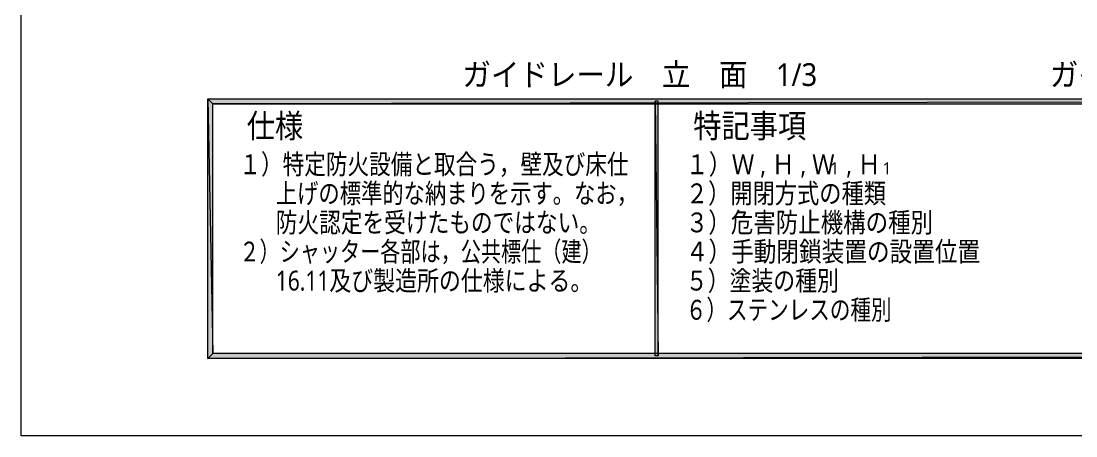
# Model space of a CAD drawing. Header units: millimetres. Extents: x 0 to 420, y 0 to 297.
# Drawn here: x 0.2 to 145.1, y 0 to 57 of the extents above; entities that cross this region are included whole.
import ezdxf
from ezdxf.enums import TextEntityAlignment as Align

# ---------------------------------------------------------------- set-up
doc = ezdxf.new("R2010")
doc.units = ezdxf.units.MM
doc.styles.add('kst32b', font='NotoSansJP-Variable.ttf')

msp = doc.modelspace()

# ---------------------------------------------------------------- hatches: boundary and pattern name
h = msp.add_hatch(color=7)
h.paths.add_polyline_path([(393.83, 11.35), (394.53, 10.65), (393.83, 45.64), (393.83, 11.35)])
h.paths.add_polyline_path([(394.53, 10.65), (393.83, 45.64), (394.53, 46.33), (394.53, 10.65)])
h.paths.add_polyline_path([(393.83, 45.64), (394.53, 46.33), (26.52, 45.64), (393.83, 45.64)])
h.paths.add_polyline_path([(394.53, 46.33), (26.52, 45.64), (25.82, 46.33), (394.53, 46.33)])
h.paths.add_polyline_path([(26.52, 45.64), (25.82, 46.33), (26.52, 11.35), (26.52, 45.64)])
h.paths.add_polyline_path([(25.82, 46.33), (26.52, 11.35), (25.82, 10.65), (25.82, 46.33)])
h.paths.add_polyline_path([(26.52, 11.35), (25.82, 10.65), (393.83, 11.35), (26.52, 11.35)])
h.paths.add_polyline_path([(25.82, 10.65), (393.83, 11.35), (394.53, 10.65), (25.82, 10.65)])
h = msp.add_hatch(color=7)
h.paths.add_polyline_path([(87.71, 46), (87.31, 46), (87.71, 10.99), (87.71, 46)])
h.paths.add_polyline_path([(87.31, 46), (87.71, 10.99), (87.31, 10.99), (87.31, 46)])

# ---------------------------------------------------------------- linework, layer by layer
at = {"lineweight": 13}
msp.add_lwpolyline([(0.19, 0), (0.19, 296.97), (420.16, 296.97), (420.16, 0)], close=True, dxfattribs=at)
at = {"lineweight": 0}
for points in [[(394.53, 46.33), (26.52, 45.64), (25.82, 46.33)], [(26.52, 45.64), (25.82, 46.33), (26.52, 11.35)], [(25.82, 46.33), (26.52, 11.35), (25.82, 10.65)], [(393.83, 45.64), (394.53, 46.33), (26.52, 45.64)], [(87.71, 46), (87.31, 46), (87.71, 10.99)], [(87.31, 46), (87.71, 10.99), (87.31, 10.99)], [(26.52, 11.35), (25.82, 10.65), (393.83, 11.35)], [(25.82, 10.65), (393.83, 11.35), (394.53, 10.65)]]:
    msp.add_lwpolyline(points, close=True, dxfattribs=at)

# ---------------------------------------------------------------- texts
at = {"style": 'kst32b'}
for s, height, p, p2 in [('ガイドレール\u3000立\u3000面\u30001/3', 3.1187, (60.81, 48.11), (109.54, 48.11)), ('ガイドレール\u3000平面詳細\u30001/3', 3.1187, (141.5, 48.11), (194.13, 48.11)), ('仕様', 3.273, (31.18, 40.98), (38.94, 40.98)), ('特記事項', 3.273, (92.52, 40.98), (108.04, 40.98)), ('１）特定防火設備と取合う，壁及び床仕', 2.7278, (30.18, 35.98), (83.63, 35.98)), ('１）Ｗ , Ｈ , Ｗ  , Ｈ', 2.7278, (91.5, 35.98), (118.26, 35.98)), ('上げの標準的な納まりを示す。なお，', 2.7278, (35.18, 31.98), (84.92, 31.98)), ('２）開閉方式の種類', 2.728, (91.5, 31.98), (118.99, 31.98)), ('防火認定を受けたものではない。', 2.7278, (35.18, 27.98), (79.84, 27.98)), ('３）危害防止機構の種別', 2.7278, (91.5, 27.98), (125.46, 27.98)), ('２）シャッター各部は，公共標仕（建）', 2.7278, (30.18, 23.98), (79.94, 23.98)), ('４）手動閉鎖装置の設置位置', 2.7278, (91.5, 23.98), (131.93, 23.98)), ('16.11及び製造所の仕様による。', 2.7278, (35.18, 19.98), (78.66, 19.98)), ('５）塗装の種別', 2.728, (91.5, 19.98), (112.52, 19.98)), ('６）ステンレスの種別', 2.728, (91.5, 15.98), (119.76, 15.98))]:
    msp.add_text(s, height=height, dxfattribs=at).set_placement(p, p2, align=Align.FIT)
for p in [(111.32, 35.98), (118.53, 35.98)]:
    msp.add_text('1', height=1.64, dxfattribs=at).set_placement(p)

doc.saveas('drawing.dxf')
